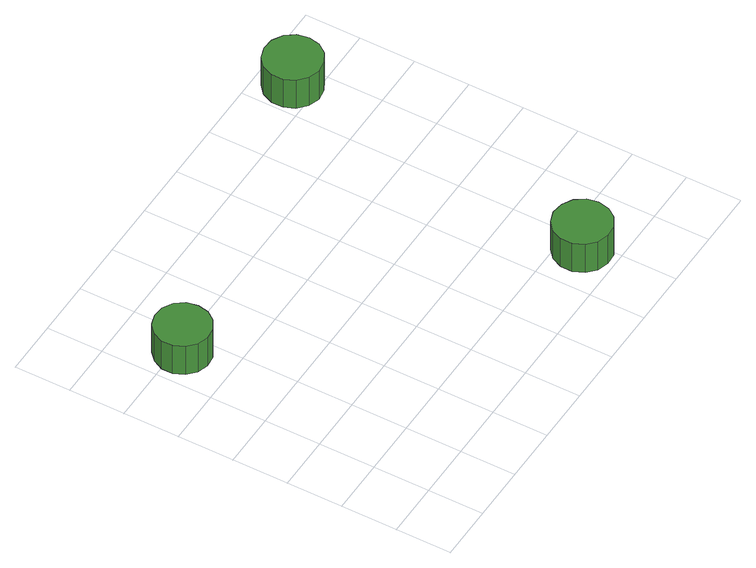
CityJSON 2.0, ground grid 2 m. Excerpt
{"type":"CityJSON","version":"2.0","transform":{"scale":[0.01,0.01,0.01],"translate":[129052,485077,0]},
"CityObjects":{
"tree1":{"type":"SolitaryVegetationObject","attributes":{"function":"something"},"geometry":[{"type":"MultiSurface","lod":"1","boundaries":[[[0,1,2,3,4,5,6,7,8,9,10,11,12,13,14]],[[15,16,17,18,19,20,21,22,23,24,25,26,27,28,29]],[[0,29,28,1]],[[1,28,27,2]],[[2,27,26,3]],[[3,26,25,4]],[[4,25,24,5]],[[5,24,23,6]],[[6,23,22,7]],[[7,22,21,8]],[[8,21,20,9]],[[9,20,19,10]],[[10,19,18,11]],[[11,18,17,12]],[[12,17,16,13]],[[13,16,15,14]],[[14,15,29,0]]]}]},
"tree2":{"type":"SolitaryVegetationObject","attributes":{"function":"something"},"geometry":[{"type":"MultiSurface","lod":"1","boundaries":[[[30,31,32,33,34,35,36,37,38,39,40,41,42,43,44]],[[45,46,47,48,49,50,51,52,53,54,55,56,57,58,59]],[[30,59,58,31]],[[31,58,57,32]],[[32,57,56,33]],[[33,56,55,34]],[[34,55,54,35]],[[35,54,53,36]],[[36,53,52,37]],[[37,52,51,38]],[[38,51,50,39]],[[39,50,49,40]],[[40,49,48,41]],[[41,48,47,42]],[[42,47,46,43]],[[43,46,45,44]],[[44,45,59,30]]]}]},
"tree3":{"type":"SolitaryVegetationObject","attributes":{"function":"something"},"geometry":[{"type":"MultiSurface","lod":"1","boundaries":[[[60,61,62,63,64,65,66,67,68,69,70,71,72,73,74]],[[75,76,77,78,79,80,81,82,83,84,85,86,87,88,89]],[[60,89,88,61]],[[61,88,87,62]],[[62,87,86,63]],[[63,86,85,64]],[[64,85,84,65]],[[65,84,83,66]],[[66,83,82,67]],[[67,82,81,68]],[[68,81,80,69]],[[69,80,79,70]],[[70,79,78,71]],[[71,78,77,72]],[[72,77,76,73]],[[73,76,75,74]],[[74,75,89,60]]]}]}
},
"vertices":[
[224,979,225],[216,1019,225],[192,1052,225],[157,1072,225],[116,1076,225],[78,1064,225],[48,1036,225],[31,999,225],[31,959,225],[48,922,225],[78,894,225],[116,882,225],[157,886,225],[192,906,225],[216,939,225],[216,939,98],[192,906,98],[157,886,98],[116,882,98],[78,894,98],[48,922,98],[31,959,98],[31,999,98],[48,1036,98],[78,1064,98],[116,1076,98],[157,1072,98],[192,1052,98],[216,1019,98],[224,979,98],
[1252,117,236],[1244,158,236],[1219,192,236],[1182,213,236],[1140,218,236],[1100,205,236],[1069,177,236],[1052,138,236],[1052,96,236],[1069,57,236],[1100,29,236],[1140,16,236],[1182,20,236],[1219,41,236],[1244,76,236],[1244,76,109],[1219,41,109],[1182,20,109],[1140,16,109],[1100,29,109],[1069,57,109],[1052,96,109],[1052,138,109],[1069,177,109],[1100,205,109],[1140,218,109],[1182,213,109],[1219,192,109],[1244,158,109],[1252,117,109],
[1408,1273,234],[1400,1315,234],[1375,1349,234],[1338,1370,234],[1296,1374,234],[1256,1361,234],[1225,1333,234],[1208,1294,234],[1208,1252,234],[1225,1214,234],[1256,1185,234],[1296,1172,234],[1338,1177,234],[1375,1198,234],[1400,1232,234],[1400,1232,107],[1375,1198,107],[1338,1177,107],[1296,1172,107],[1256,1185,107],[1225,1214,107],[1208,1252,107],[1208,1294,107],[1225,1333,107],[1256,1361,107],[1296,1374,107],[1338,1370,107],[1375,1349,107],[1400,1315,107],[1408,1273,107]
]}
